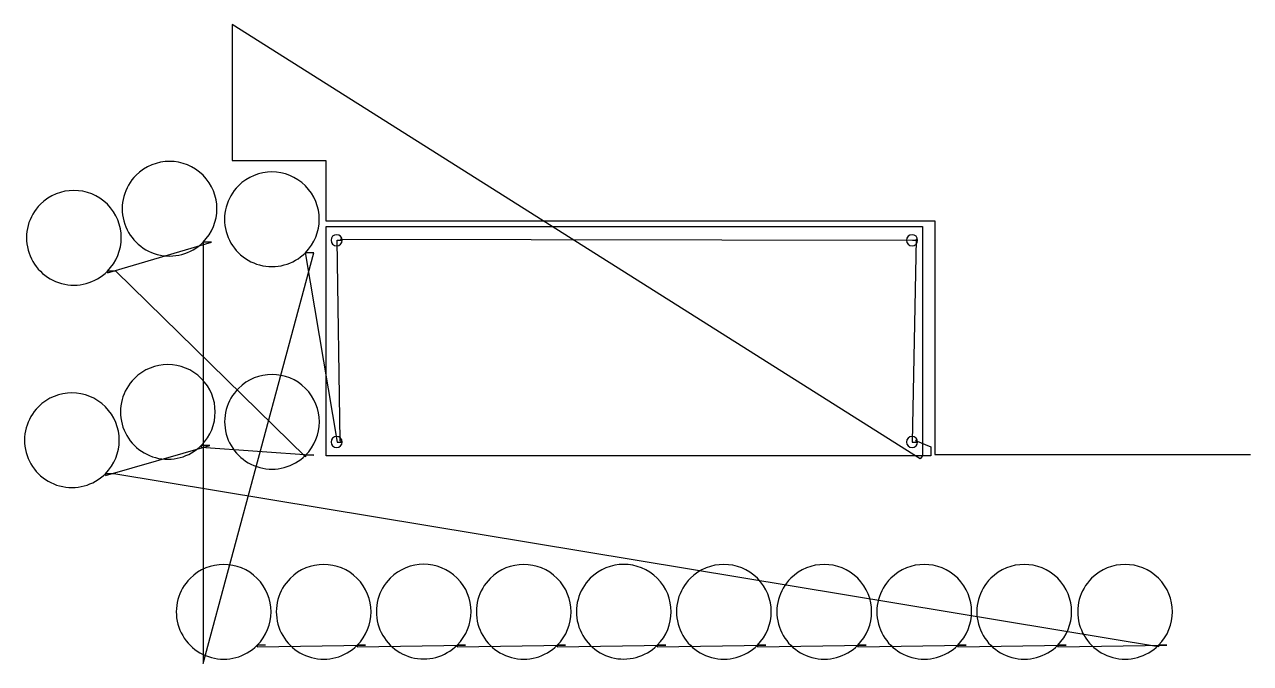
# Model space of a CAD drawing. Header units: metres. Extents: x 13 to 3655, y 0 to 1900.
import ezdxf

# ---------------------------------------------------------------- set-up
doc = ezdxf.new("R2010")
doc.units = ezdxf.units.M

msp = doc.modelspace()

# ---------------------------------------------------------------- linework, layer by layer
at = {"layer": 'TOOL_0'}
for p, q in [((2673.545, 609.017), (629.635, 1900.276)), ((629.635, 1900.276), (629.635, 1495.599)), ((629.635, 1495.599), (907.859, 1495.599)), ((907.859, 1495.599), (907.859, 1316.257)), ((907.859, 1316.257), (2716.835, 1316.257)), ((2716.835, 1316.257), (2716.835, 621.124)), ((908.901, 617.936), (908.901, 1299.436)), ((908.901, 1299.436), (2680.401, 1299.436)), ((2680.401, 1299.436), (2680.401, 617.936)), ((258.715, 1161.457), (568.033, 1252.852)), ((568.033, 1252.852), (543.033, 1252.852)), ((543.033, 1252.852), (543.033, 1247.852)), ((543.033, 1247.852), (543.033, 0)), ((950.166, 662.192), (941.849, 1258.685)), ((941.849, 1258.685), (956.152, 1258.685)), ((956.152, 1258.685), (951.472, 1261.58)), ((951.472, 1261.58), (2650.792, 1258.686)), ((2661.853, 1262.338), (2650.313, 658.686)), ((2650.792, 1258.686), (2666.152, 1258.686)), ((2666.152, 1258.686), (2661.853, 1262.338)), ((543.033, 0), (872.077, 1221.552)), ((872.077, 1221.552), (847.077, 1221.552)), ((847.077, 1221.552), (847.077, 1216.552)), ((847.077, 1216.552), (941.164, 658.685)), ((283.715, 1166.457), (258.715, 1166.457)), ((258.715, 1166.457), (258.715, 1161.457)), ((847.483, 614.195), (283.715, 1166.457)), ((941.164, 658.685), (956.152, 658.685)), ((956.152, 658.685), (950.166, 662.192)), ((2650.313, 658.686), (2666.151, 658.686)), ((2666.151, 658.686), (2659.954, 663.002)), ((2659.954, 663.002), (2704.894, 644.202)), ((252.845, 559.432), (562.898, 648.656)), ((562.898, 648.656), (537.898, 648.656)), ((537.898, 648.656), (537.898, 643.656)), ((537.898, 643.656), (872.483, 619.195)), ((2704.894, 644.202), (2704.894, 618.033)), ((2716.835, 621.124), (3653.998, 621.124)), ((3653.998, 621.124), (3654.998, 621.124)), ((872.483, 619.195), (847.483, 619.195)), ((847.483, 619.195), (847.483, 614.195)), ((2680.401, 617.936), (908.901, 617.936)), ((2680.401, 617.936), (2673.545, 609.017)), ((2704.894, 618.033), (2680.401, 617.936)), ((277.845, 564.432), (252.845, 564.432)), ((252.845, 564.432), (252.845, 559.432)), ((3381.953, 49.258), (277.845, 564.432)), ((728.718, 54.105), (703.718, 54.105)), ((703.718, 54.105), (703.718, 49.105)), ((703.718, 49.105), (1025.93, 54.105)), ((1000.93, 49.105), (1323.143, 54.759)), ((1025.93, 54.105), (1000.93, 54.105)), ((1000.93, 54.105), (1000.93, 49.105)), ((1323.143, 54.759), (1298.143, 54.759)), ((1298.143, 54.759), (1298.143, 49.759)), ((1298.143, 49.759), (1620.356, 54.105)), ((1595.356, 49.105), (1917.569, 54.432)), ((1620.356, 54.105), (1595.356, 54.105)), ((1595.356, 54.105), (1595.356, 49.105)), ((1917.569, 54.432), (1892.569, 54.432)), ((1892.569, 54.432), (1892.569, 49.432)), ((1892.569, 49.432), (2214.9, 54.258)), ((2214.9, 54.258), (2189.9, 54.258)), ((2189.9, 54.258), (2189.9, 49.258)), ((2189.9, 49.258), (2513.145, 54.258)), ((2513.145, 54.258), (2488.145, 54.258)), ((2488.145, 54.258), (2488.145, 49.258)), ((2488.145, 49.258), (2810.235, 54.258)), ((2810.235, 54.258), (2785.235, 54.258)), ((2785.235, 54.258), (2785.235, 49.258)), ((2785.235, 49.258), (3107.326, 54.258)), ((3107.326, 54.258), (3082.326, 54.258)), ((3082.326, 54.258), (3082.326, 49.258)), ((3082.326, 49.258), (3406.953, 54.258)), ((3406.953, 54.258), (3381.953, 54.258)), ((3381.953, 54.258), (3381.953, 49.258))]:
    msp.add_line(p, q, dxfattribs=at)
for centre, radius, start, end in [((443.508, 1352.377), 140.75, 315, 134.999712), ((747.552, 1321.077), 140.75, 315, 134.999712), ((443.508, 1352.377), 140.75, 134.999712, 315), ((747.552, 1321.077), 140.75, 134.999712, 315), ((159.19, 1265.982), 140.75, 315, 134.999712), ((159.19, 1265.982), 140.75, 134.999712, 315), ((939.652, 1258.685), 16.5, 0, 180), ((2649.652, 1258.686), 16.5, 0, 180), ((939.652, 1258.685), 16.5, 180, 0), ((2649.652, 1258.686), 16.5, 180, 0), ((438.373, 748.181), 140.75, 315, 134.999712), ((438.373, 748.181), 140.75, 134.999712, 315), ((747.958, 718.72), 140.75, 315, 134.999712), ((153.32, 663.957), 140.75, 315, 134.999712), ((747.958, 718.72), 140.75, 134.999712, 315), ((153.32, 663.957), 140.75, 134.999712, 315), ((939.652, 658.685), 16.5, 0, 180), ((939.652, 658.685), 16.5, 180, 0), ((2649.651, 658.686), 16.5, 0, 180), ((2649.651, 658.686), 16.5, 180, 0), ((604.193, 153.63), 140.75, 315, 134.999712), ((901.405, 153.63), 140.75, 315, 134.999712), ((1198.618, 154.284), 140.75, 315, 134.999712), ((1495.831, 153.63), 140.75, 315, 134.999712), ((1793.044, 153.957), 140.75, 315, 134.999712), ((2090.375, 153.783), 140.75, 315, 134.999712), ((2388.62, 153.783), 140.75, 315, 134.999712), ((2685.71, 153.783), 140.75, 315, 134.999712), ((2982.801, 153.783), 140.75, 315, 134.999712), ((3282.428, 153.783), 140.75, 315, 134.999712), ((604.193, 153.63), 140.75, 134.999712, 315), ((901.405, 153.63), 140.75, 134.999712, 315), ((1198.618, 154.284), 140.75, 134.999712, 315), ((1495.831, 153.63), 140.75, 134.999712, 315), ((1793.044, 153.957), 140.75, 134.999712, 315), ((2090.375, 153.783), 140.75, 134.999712, 315), ((2388.62, 153.783), 140.75, 134.999712, 315), ((2685.71, 153.783), 140.75, 134.999712, 315), ((2982.801, 153.783), 140.75, 134.999712, 315), ((3282.428, 153.783), 140.75, 134.999712, 315)]:
    msp.add_arc(centre, radius, start, end, dxfattribs=at)

doc.saveas('drawing.dxf')
